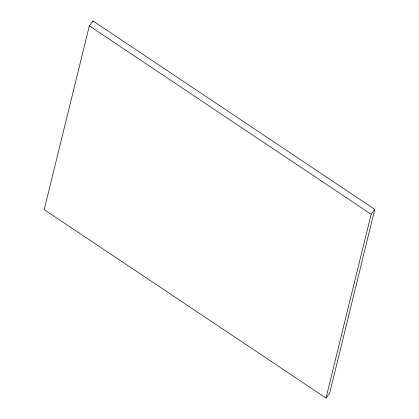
<?xml version="1.0" encoding="UTF-8"?>
<svg xmlns="http://www.w3.org/2000/svg" width="419" height="419" viewBox="0 0 419 419"><rect width="100%" height="100%" fill="white"/><g stroke="black" fill="none" stroke-linecap="round" stroke-linejoin="round"><path stroke-width="0.63" d="M89.341 25.847L44.205 209.62L326.003 398.05L329.659 393.153L374.796 209.38L92.997 20.95L89.341 25.847L371.145 214.277L326.003 398.05M92.683 22.217L92.997 20.95M371.145 214.277L374.796 209.38"/></g></svg>
